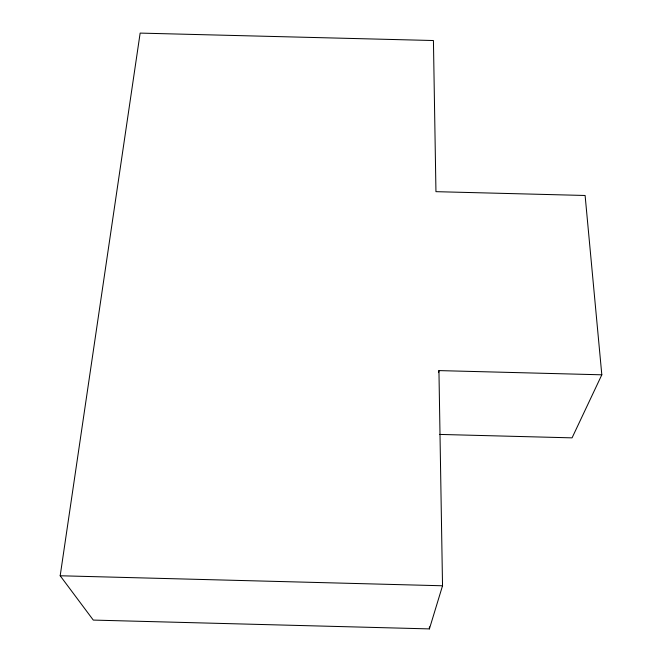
<?xml version="1.0" encoding="UTF-8"?>
<svg xmlns="http://www.w3.org/2000/svg" width="662" height="662" viewBox="0 0 662 662"><rect width="100%" height="100%" fill="white"/><g stroke="black" fill="none" stroke-linecap="round" stroke-linejoin="round"><path stroke-width="0.99" d="M601.816 374.808L438.939 370.596L442.53 585.771L429.406 628.9L93.292 620.087L60.184 575.766L140.145 33.1L433.428 40.531L435.952 191.666L585.109 195.48L601.816 374.808L572.067 437.855L439.609 434.421M438.567 372.615L438.939 370.596M60.184 575.766L442.53 585.771M429.39 626.84L429.406 628.9"/></g></svg>
